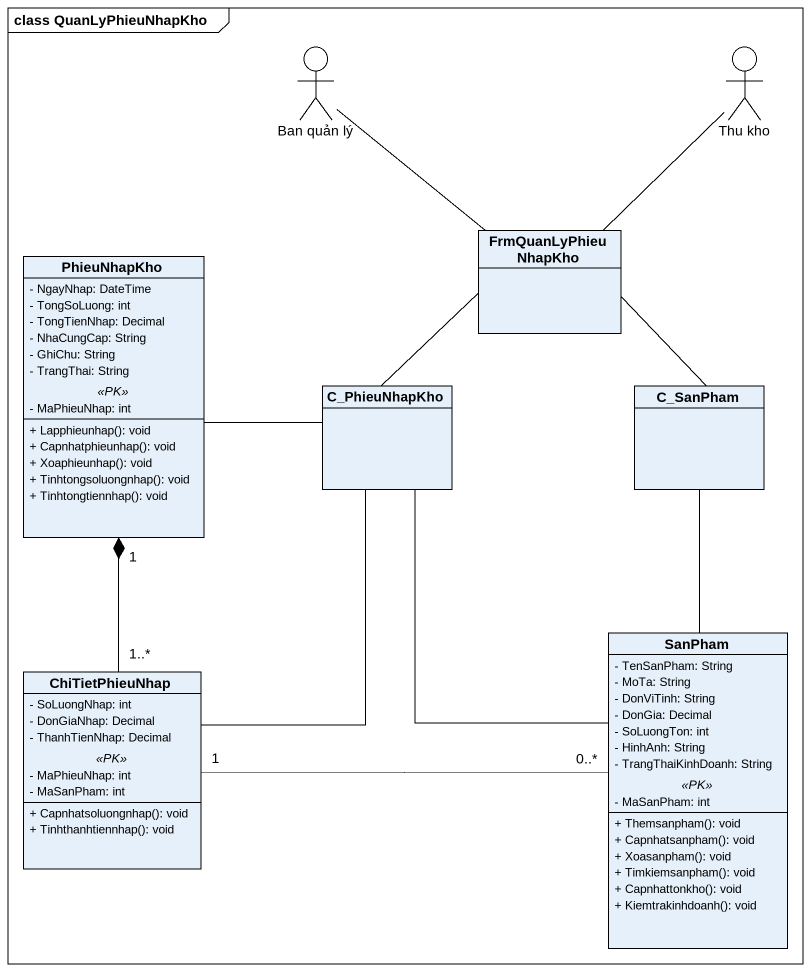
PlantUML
@startuml
mainframe class QuanLyPhieuNhapKho
allowmixing
hide circle
hide empty members
skinparam classAttributeIconSize 0
actor "Ban quản lý" as Ban_quản_lý
actor "Thu kho" as Thu_kho
class PhieuNhapKho {
  - NgayNhap: DateTime
  - TongSoLuong: int
  - TongTienNhap: Decimal
  - NhaCungCap: String
  - GhiChu: String
  - TrangThai: String
  .. <<PK>> ..
  - MaPhieuNhap: int
  --
  + Lapphieunhap(): void
  + Capnhatphieunhap(): void
  + Xoaphieunhap(): void
  + Tinhtongsoluongnhap(): void
  + Tinhtongtiennhap(): void
}
class FrmQuanLyPhieuNhapKho
class C_PhieuNhapKho
class C_SanPham
class SanPham {
  - TenSanPham: String
  - MoTa: String
  - DonViTinh: String
  - DonGia: Decimal
  - SoLuongTon: int
  - HinhAnh: String
  - TrangThaiKinhDoanh: String
  .. <<PK>> ..
  - MaSanPham: int
  --
  + Themsanpham(): void
  + Capnhatsanpham(): void
  + Xoasanpham(): void
  + Timkiemsanpham(): void
  + Capnhattonkho(): void
  + Kiemtrakinhdoanh(): void
}
class ChiTietPhieuNhap {
  - SoLuongNhap: int
  - DonGiaNhap: Decimal
  - ThanhTienNhap: Decimal
  .. <<PK>> ..
  - MaPhieuNhap: int
  - MaSanPham: int
  --
  + Capnhatsoluongnhap(): void
  + Tinhthanhtiennhap(): void
}
Ban_quản_lý -- FrmQuanLyPhieuNhapKho
Thu_kho -- FrmQuanLyPhieuNhapKho
FrmQuanLyPhieuNhapKho -- C_PhieuNhapKho
FrmQuanLyPhieuNhapKho -- C_SanPham
C_PhieuNhapKho -left- PhieuNhapKho
C_PhieuNhapKho -- SanPham
C_PhieuNhapKho -- ChiTietPhieuNhap
C_SanPham -- SanPham
ChiTietPhieuNhap "1..*" -up-* "1" PhieuNhapKho
ChiTietPhieuNhap "1" -right- "0..*" SanPham
@enduml
